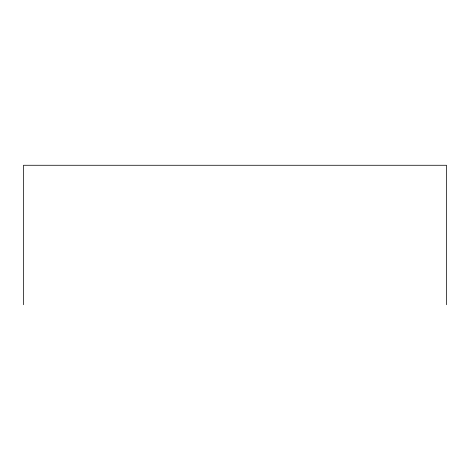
<?xml version="1.0" encoding="UTF-8"?>
<svg xmlns="http://www.w3.org/2000/svg" width="470" height="470" viewBox="0 0 470 470"><rect width="100%" height="100%" fill="white"/><g stroke="black" fill="none" stroke-linecap="round" stroke-linejoin="round"><path stroke-width="0.7" d="M446.5 304.73L446.5 165.27L23.5 165.27L23.5 304.73"/></g></svg>
